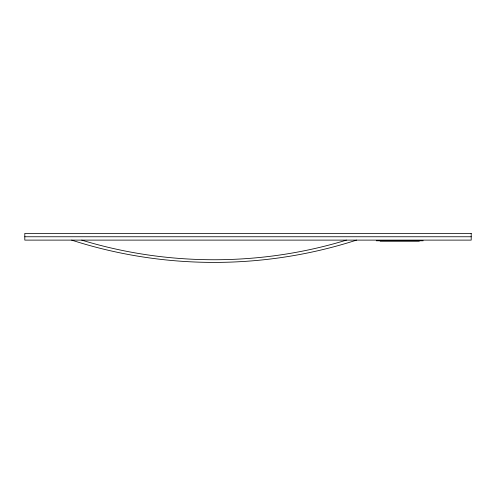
<?xml version="1.0" encoding="UTF-8"?>
<svg xmlns="http://www.w3.org/2000/svg" width="496" height="496" viewBox="0 0 496 496"><rect width="100%" height="100%" fill="white"/><g stroke="black" fill="none" stroke-linecap="round" stroke-linejoin="round"><path stroke-width="0.74" d="M346.437 240.114C260.778 266.29 167.388 266.29 81.728 240.114M356.506 240.114C264.554 269.83 163.612 269.83 71.66 240.114M24.8 236.759L471.2 236.759M376.259 240.783L423.181 240.783M380.134 241.118L419.306 241.118M471.2 233.399L24.8 233.399L24.8 240.114L471.2 240.114L471.2 233.399"/></g></svg>
